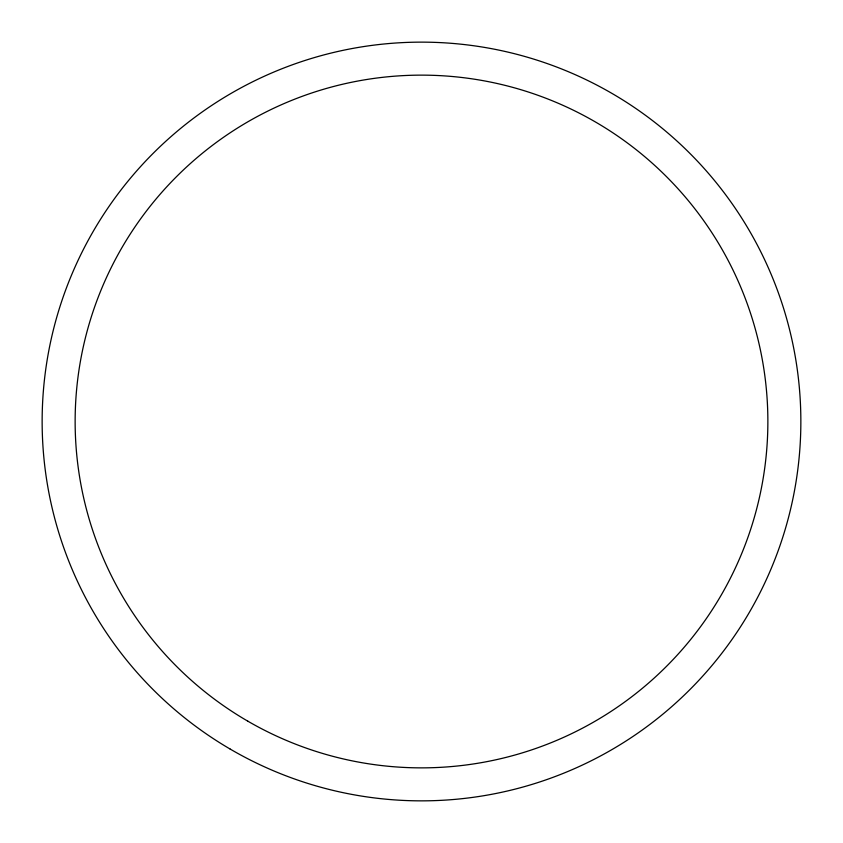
<?xml version="1.0" encoding="UTF-8"?>
<svg xmlns="http://www.w3.org/2000/svg" width="843" height="843" viewBox="0 0 843 843"><rect width="100%" height="100%" fill="white"/><g stroke="black" fill="none" stroke-linecap="round" stroke-linejoin="round"><path stroke-width="1.26" d="M247.842 721.186A346.368 346.368 0 0 0 767.868 422.048A346.368 346.368 0 0 0 248.79 121.266A346.368 346.368 0 0 0 247.842 721.186M230.171 749.069A379.35 379.35 0 0 0 800.85 423.407A379.35 379.35 0 0 0 233.479 92.013A379.35 379.35 0 0 0 230.171 749.069"/></g></svg>
